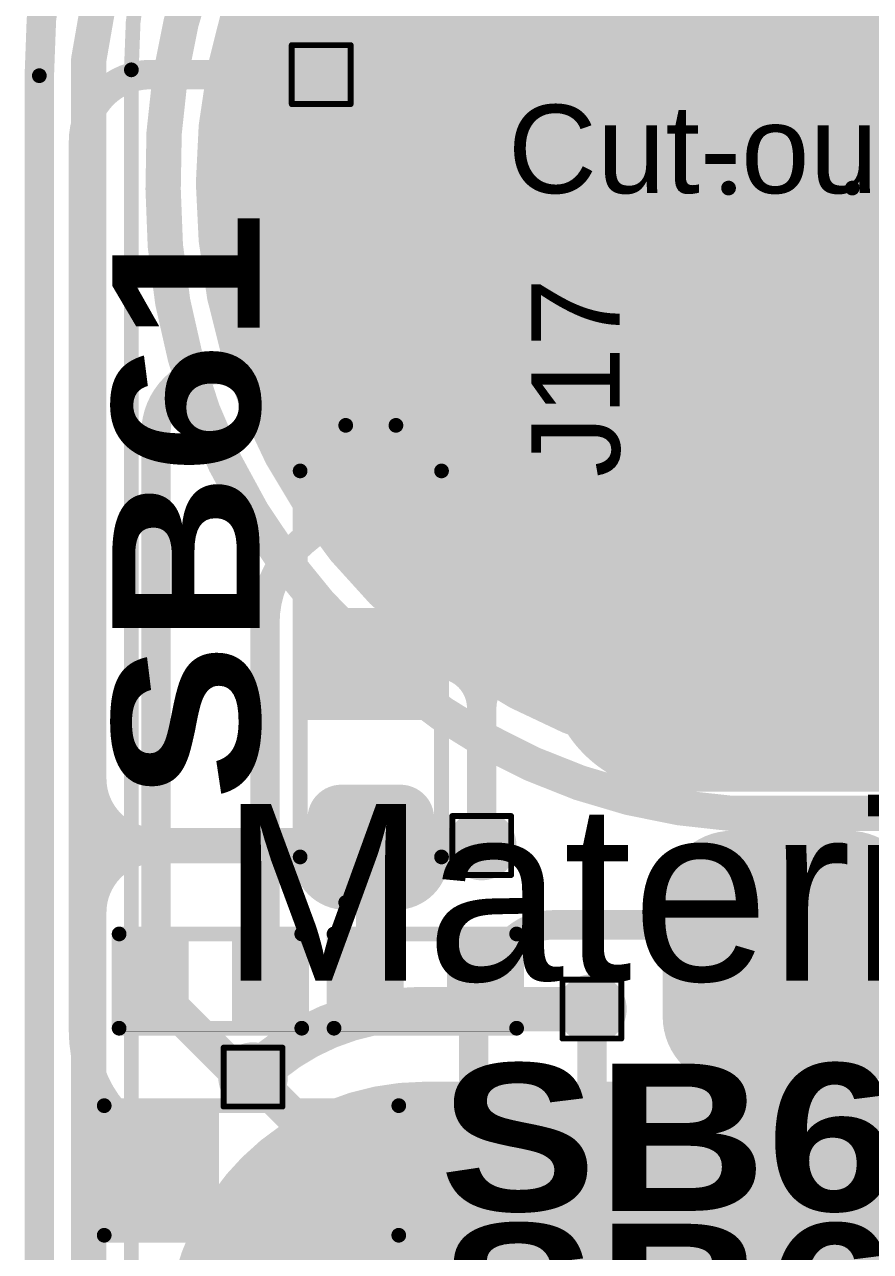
# Model space of a CAD drawing. Header units: inches. Extents: x 3 to 457, y -41 to 239.
# Drawn here: x 54.06 to 61.36, y 14.03 to 24.61 of the extents above; entities that cross this region are included whole.
import ezdxf

# ---------------------------------------------------------------- set-up
doc = ezdxf.new("R2010")
doc.units = ezdxf.units.IN
for name, color, linetype in [('Board Outline', 216, 'Continuous'), ('Bottom Layer', 5, 'Continuous'), ('Bottom Overlay', 54, 'Continuous'), ('Bottom Paste', 16, 'Continuous'), ('Bottom Solder', 6, 'Continuous'), ('Drill Drawing', 1, 'Continuous'), ('Fabrication', 76, 'Continuous'), ('Top Layer', 1, 'Continuous'), ('Top Overlay', 2, 'Continuous'), ('Top Paste', 8, 'Continuous'), ('Top Solder', 216, 'Continuous'), ('Via Holes', 16, 'Continuous')]:
    doc.layers.add(name, color=color, linetype=linetype)
doc.styles.add('Arial', font='', dxfattribs={"height": 0.2})
doc.styles.add('Arial Black_Bold', font='', dxfattribs={"height": 0.2})
doc.styles.get('Arial').set_extended_font_data('Arial')
doc.styles.get('Arial Black_Bold').set_extended_font_data('Arial Black', bold=True)

# ---------------------------------------------------------------- blocks, each defined once
blk = doc.blocks.new('S______B______9')
at = {"layer": 'Top Layer'}
for points in [[(-1.143, -0.4445), (-1.143, 0.4445), (-0.3809999999999999, 0.4445), (-0.3809999999999999, -0.4445)], [(0.3809999999999999, -0.4445), (0.3809999999999999, 0.4445), (1.143, 0.4445), (1.143, -0.4445)]]:
    blk.add_hatch(color=1, dxfattribs=at).paths.add_polyline_path(points)
at = {"layer": 'Top Paste'}
for points in [[(-1.143, -0.4445), (-1.143, 0.4445), (-0.3809999999999999, 0.4445), (-0.3809999999999999, -0.4445)], [(0.3809999999999999, -0.4445), (0.3809999999999999, 0.4445), (1.143, 0.4445), (1.143, -0.4445)]]:
    blk.add_hatch(color=8, dxfattribs=at).paths.add_polyline_path(points)
at = {"layer": 'Top Solder'}
for points in [[(-1.2446, -0.5460999999999999), (-1.2446, 0.5460999999999999), (-0.2794, 0.5460999999999999), (-0.2794, -0.5460999999999999)], [(0.2794, -0.5460999999999999), (0.2794, 0.5460999999999999), (1.2446, 0.5460999999999999), (1.2446, -0.5460999999999999)]]:
    blk.add_hatch(color=216, dxfattribs=at).paths.add_polyline_path(points)
at = {"layer": 'Top Overlay', "const_width": 0.127}
for points in [[(-1.27, -0.5588), (-1.27, 0.5588)], [(-1.27, 0.5588), (1.27, 0.5588)], [(1.27, -0.5588), (1.27, 0.5588)], [(-1.27, -0.5588), (1.27, -0.5588)]]:
    blk.add_lwpolyline(points, dxfattribs=at)
at = {"layer": 'Top Overlay', "const_width": 0.0635}
for points in [[(-1.30175, 0.5588, 1), (-1.23825, 0.5588, 1)], [(-1.30175, 0.5588, 1), (-1.23825, 0.5588, 1)], [(1.23825, 0.5588, 1), (1.30175, 0.5588, 1)], [(1.23825, 0.5588, 1), (1.30175, 0.5588, 1)], [(-1.30175, -0.5588, 1), (-1.23825, -0.5588, 1)], [(-1.30175, -0.5588, 1), (-1.23825, -0.5588, 1)], [(1.23825, -0.5588, 1), (1.30175, -0.5588, 1)], [(1.23825, -0.5588, 1), (1.30175, -0.5588, 1)]]:
    blk.add_lwpolyline(points, format="xyb", close=True, dxfattribs=at)
blk = doc.blocks.new('SEMG_PAD_B_78')
at = {"layer": 'Bottom Layer'}
h = blk.add_hatch(color=5, dxfattribs=at)
edge = h.paths.add_edge_path()
edge.add_arc((-3.14997338, 0.0128143), 2.09999834, 90, 270)
edge.add_line((-3.14997338, -2.08718404), (3.150029259999999, -2.08718404))
edge.add_arc((3.15002926, 0.0128143), 2.09999834, 270, 450)
edge.add_line((3.15002926, 2.11281264), (-3.14997338, 2.11281264))
h = blk.add_hatch(color=5, dxfattribs=at)
edge = h.paths.add_edge_path()
edge.add_arc((2.794e-05, -9.98718602), 5.00000016, 0, 360)
at = {"layer": 'Bottom Paste'}
h = blk.add_hatch(color=16, dxfattribs=at)
edge = h.paths.add_edge_path()
edge.add_arc((-3.14997338, 0.0128143), 2.09999834, 90, 270)
edge.add_line((-3.14997338, -2.08718404), (3.150029259999999, -2.08718404))
edge.add_arc((3.15002926, 0.0128143), 2.09999834, 270, 450)
edge.add_line((3.15002926, 2.11281264), (-3.14997338, 2.11281264))
h = blk.add_hatch(color=16, dxfattribs=at)
edge = h.paths.add_edge_path()
edge.add_arc((2.794e-05, -9.98718602), 5.00000016, 0, 360)
at = {"layer": 'Bottom Solder'}
h = blk.add_hatch(color=6, dxfattribs=at)
edge = h.paths.add_edge_path()
edge.add_arc((-3.14997338, 0.0128143), 2.20159834, 90, 270)
edge.add_line((-3.14997338, -2.18878404), (3.150029259999999, -2.18878404))
edge.add_arc((3.15002926, 0.0128143), 2.20159834, 270, 450)
edge.add_line((3.15002926, 2.21441264), (-3.14997338, 2.21441264))
h = blk.add_hatch(color=6, dxfattribs=at)
edge = h.paths.add_edge_path()
edge.add_arc((2.794e-05, -9.98718602), 5.10160016, 0, 360)
at = {"layer": 'Bottom Overlay', "const_width": 0.127}
blk.add_lwpolyline([(5.683262699999999, 10.96579468), (5.683262699999999, -10.96562958)], dxfattribs=at)
blk.add_lwpolyline([(5.683262699999999, -10.9657134, -0.4142135623730934), (1.53071576, -15.21263658)], format="xyb", dxfattribs=at)
at = {"layer": 'Bottom Overlay', "const_width": 0.0635}
for points in [[(5.6515127, -10.96562958, 1), (5.715012699999999, -10.96562958, 1)], [(5.6515127, -10.9657134, 1), (5.715012699999999, -10.9657134, 1)]]:
    blk.add_lwpolyline(points, format="xyb", close=True, dxfattribs=at)
blk = doc.blocks.new('S______B______3_P___124')
at = {"layer": 'Top Layer'}
h = blk.add_hatch(color=1, dxfattribs=at)
edge = h.paths.add_edge_path()
edge.add_arc((-1.7145, -0.2540000000000001), 0.1905, 180, 270)
edge.add_line((-1.7145, -0.4445), (-1.3335, -0.4444999999999999))
edge.add_arc((-1.3335, -0.2539999999999999), 0.1905, 270, 360)
edge.add_line((-1.143, -0.2539999999999999), (-1.143, 0.2540000000000001))
edge.add_arc((-1.3335, 0.2540000000000001), 0.1905, 0, 90)
edge.add_line((-1.3335, 0.4445), (-1.7145, 0.4444999999999999))
edge.add_arc((-1.7145, 0.2539999999999999), 0.1905, 90, 180)
edge.add_line((-1.905, 0.2539999999999999), (-1.905, -0.2540000000000001))
blk.add_hatch(color=1, dxfattribs=at).paths.add_polyline_path([(-0.3809999999999999, -0.4445), (-0.3810000000000001, 0.4445), (0.3809999999999999, 0.4445), (0.3810000000000001, -0.4445)])
h = blk.add_hatch(color=1, dxfattribs=at)
edge = h.paths.add_edge_path()
edge.add_arc((1.3335, -0.2540000000000001), 0.1905, 180, 270)
edge.add_line((1.3335, -0.4445), (1.7145, -0.4444999999999999))
edge.add_arc((1.7145, -0.2539999999999999), 0.1905, 270, 360)
edge.add_line((1.905, -0.2539999999999999), (1.905, 0.2540000000000001))
edge.add_arc((1.7145, 0.2540000000000001), 0.1905, 0, 90)
edge.add_line((1.7145, 0.4445), (1.3335, 0.4444999999999999))
edge.add_arc((1.3335, 0.2539999999999999), 0.1905, 90, 180)
edge.add_line((1.143, 0.2539999999999999), (1.143, -0.2540000000000001))
at = {"layer": 'Top Paste'}
h = blk.add_hatch(color=8, dxfattribs=at)
edge = h.paths.add_edge_path()
edge.add_arc((-1.7145, -0.2540000000000001), 0.1905, 180, 270)
edge.add_line((-1.7145, -0.4445), (-1.3335, -0.4444999999999999))
edge.add_arc((-1.3335, -0.2539999999999999), 0.1905, 270, 360)
edge.add_line((-1.143, -0.2539999999999999), (-1.143, 0.2540000000000001))
edge.add_arc((-1.3335, 0.2540000000000001), 0.1905, 0, 90)
edge.add_line((-1.3335, 0.4445), (-1.7145, 0.4444999999999999))
edge.add_arc((-1.7145, 0.2539999999999999), 0.1905, 90, 180)
edge.add_line((-1.905, 0.2539999999999999), (-1.905, -0.2540000000000001))
blk.add_hatch(color=8, dxfattribs=at).paths.add_polyline_path([(-0.3809999999999999, -0.4445), (-0.3810000000000001, 0.4445), (0.3809999999999999, 0.4445), (0.3810000000000001, -0.4445)])
h = blk.add_hatch(color=8, dxfattribs=at)
edge = h.paths.add_edge_path()
edge.add_arc((1.3335, -0.2540000000000001), 0.1905, 180, 270)
edge.add_line((1.3335, -0.4445), (1.7145, -0.4444999999999999))
edge.add_arc((1.7145, -0.2539999999999999), 0.1905, 270, 360)
edge.add_line((1.905, -0.2539999999999999), (1.905, 0.2540000000000001))
edge.add_arc((1.7145, 0.2540000000000001), 0.1905, 0, 90)
edge.add_line((1.7145, 0.4445), (1.3335, 0.4444999999999999))
edge.add_arc((1.3335, 0.2539999999999999), 0.1905, 90, 180)
edge.add_line((1.143, 0.2539999999999999), (1.143, -0.2540000000000001))
at = {"layer": 'Top Solder'}
h = blk.add_hatch(color=216, dxfattribs=at)
edge = h.paths.add_edge_path()
edge.add_arc((-1.7145, -0.2540000000000001), 0.2921, 180, 270)
edge.add_line((-1.7145, -0.5461), (-1.3335, -0.5460999999999999))
edge.add_arc((-1.3335, -0.2539999999999999), 0.2921, 270, 360)
edge.add_line((-1.0414, -0.2539999999999999), (-1.0414, 0.2540000000000001))
edge.add_arc((-1.3335, 0.2540000000000001), 0.2921, 0, 90)
edge.add_line((-1.3335, 0.5461), (-1.7145, 0.5460999999999999))
edge.add_arc((-1.7145, 0.2539999999999999), 0.2921, 90, 180)
edge.add_line((-2.0066, 0.254), (-2.0066, -0.254))
blk.add_hatch(color=216, dxfattribs=at).paths.add_polyline_path([(-0.4825999999999999, -0.5461), (-0.4826, 0.5460999999999999), (0.4825999999999999, 0.5461), (0.4826, -0.5460999999999999)])
h = blk.add_hatch(color=216, dxfattribs=at)
edge = h.paths.add_edge_path()
edge.add_arc((1.3335, -0.2540000000000001), 0.2921, 180, 270)
edge.add_line((1.3335, -0.5461), (1.7145, -0.5460999999999999))
edge.add_arc((1.7145, -0.2539999999999999), 0.2921, 270, 360)
edge.add_line((2.0066, -0.2539999999999999), (2.0066, 0.2540000000000001))
edge.add_arc((1.7145, 0.2540000000000001), 0.2921, 0, 90)
edge.add_line((1.7145, 0.5461), (1.3335, 0.5460999999999999))
edge.add_arc((1.3335, 0.2539999999999999), 0.2921, 90, 180)
edge.add_line((1.0414, 0.254), (1.0414, -0.254))
at = {"layer": 'Top Overlay', "const_width": 0.127}
for points in [[(-2.0574, 0.21660866, -0.4142135623730951), (-1.66440866, 0.6096)], [(1.66440866, 0.6096, -0.4142135623730951), (2.0574, 0.21660866)], [(-1.66440866, -0.6096, -0.4142135623730951), (-2.0574, -0.21660866)], [(2.0574, -0.21660866, -0.4142135623730951), (1.66440866, -0.6096)]]:
    blk.add_lwpolyline(points, format="xyb", dxfattribs=at)
for points in [[(1.66440866, 0.6096), (-1.66440866, 0.6096)], [(-2.0574, -0.21660866), (-2.0574, 0.21660866)], [(2.0574, -0.21660866), (2.0574, 0.21660866)], [(1.66440866, -0.6096), (-1.66440866, -0.6096)]]:
    blk.add_lwpolyline(points, dxfattribs=at)
at = {"layer": 'Top Overlay', "const_width": 0.0635}
for points in [[(-1.69615866, 0.6096, 1), (-1.63265866, 0.6096, 1)], [(-1.69615866, 0.6096, 1), (-1.63265866, 0.6096, 1)], [(1.63265866, 0.6096, 1), (1.69615866, 0.6096, 1)], [(1.63265866, 0.6096, 1), (1.69615866, 0.6096, 1)], [(-2.08915, 0.21660866, 1), (-2.02565, 0.21660866, 1)], [(-2.08915, 0.21660866, 1), (-2.02565, 0.21660866, 1)], [(2.02565, 0.21660866, 1), (2.08915, 0.21660866, 1)], [(2.02565, 0.21660866, 1), (2.08915, 0.21660866, 1)], [(-2.08915, -0.21660866, 1), (-2.02565, -0.21660866, 1)], [(-2.08915, -0.21660866, 1), (-2.02565, -0.21660866, 1)], [(2.02565, -0.21660866, 1), (2.08915, -0.21660866, 1)], [(2.02565, -0.21660866, 1), (2.08915, -0.21660866, 1)], [(-1.69615866, -0.6096, 1), (-1.63265866, -0.6096, 1)], [(-1.69615866, -0.6096, 1), (-1.63265866, -0.6096, 1)], [(1.63265866, -0.6096, 1), (1.69615866, -0.6096, 1)], [(1.63265866, -0.6096, 1), (1.69615866, -0.6096, 1)]]:
    blk.add_lwpolyline(points, format="xyb", close=True, dxfattribs=at)
blk = doc.blocks.new('R___0603_157')
at = {"layer": 'Top Layer'}
for points in [[(-0.3809999999999999, 0.4445), (-0.3809999999999999, -0.4445), (-1.143, -0.4445), (-1.143, 0.4445)], [(1.143, 0.4445), (1.143, -0.4445), (0.3809999999999999, -0.4445), (0.3809999999999999, 0.4445)]]:
    blk.add_hatch(color=1, dxfattribs=at).paths.add_polyline_path(points)
at = {"layer": 'Top Paste'}
for points in [[(-0.3809999999999999, 0.4445), (-0.3809999999999999, -0.4445), (-1.143, -0.4445), (-1.143, 0.4445)], [(1.143, 0.4445), (1.143, -0.4445), (0.3809999999999999, -0.4445), (0.3809999999999999, 0.4445)]]:
    blk.add_hatch(color=8, dxfattribs=at).paths.add_polyline_path(points)
at = {"layer": 'Top Solder'}
for points in [[(-0.2794, 0.5460999999999999), (-0.2794, -0.5460999999999999), (-1.2446, -0.5460999999999999), (-1.2446, 0.5460999999999999)], [(1.2446, 0.5460999999999999), (1.2446, -0.5460999999999999), (0.2794, -0.5460999999999999), (0.2794, 0.5460999999999999)]]:
    blk.add_hatch(color=216, dxfattribs=at).paths.add_polyline_path(points)
at = {"layer": 'Top Overlay', "const_width": 0.127}
for points in [[(-1.2192, 0.5334), (1.2192, 0.5334)], [(-1.2192, 0.5334), (-1.2192, -0.5334)], [(1.2192, 0.5334), (1.2192, -0.5334)], [(-1.2192, -0.5334), (1.2192, -0.5334)]]:
    blk.add_lwpolyline(points, dxfattribs=at)
at = {"layer": 'Top Overlay', "const_width": 0.0635}
for points in [[(-1.25095, 0.5334, 1), (-1.18745, 0.5334, 1)], [(-1.25095, 0.5334, 1), (-1.18745, 0.5334, 1)], [(1.18745, 0.5334, 1), (1.25095, 0.5334, 1)], [(1.18745, 0.5334, 1), (1.25095, 0.5334, 1)], [(-1.25095, -0.5334, 1), (-1.18745, -0.5334, 1)], [(-1.25095, -0.5334, 1), (-1.18745, -0.5334, 1)], [(1.18745, -0.5334, 1), (1.25095, -0.5334, 1)], [(1.18745, -0.5334, 1), (1.25095, -0.5334, 1)]]:
    blk.add_lwpolyline(points, format="xyb", close=True, dxfattribs=at)
blk = doc.blocks.new('R___0402_170')
at = {"layer": 'Top Layer'}
for points in [[(-0.6985, -0.3175), (-0.6985, 0.3175), (-0.2412999999999999, 0.3175), (-0.2413, -0.3175)], [(0.2412999999999999, -0.3175), (0.2413, 0.3175), (0.6985, 0.3175), (0.6985, -0.3175)]]:
    blk.add_hatch(color=1, dxfattribs=at).paths.add_polyline_path(points)
at = {"layer": 'Top Paste'}
for points in [[(-0.6985, -0.3175), (-0.6985, 0.3175), (-0.2412999999999999, 0.3175), (-0.2413, -0.3175)], [(0.2412999999999999, -0.3175), (0.2413, 0.3175), (0.6985, 0.3175), (0.6985, -0.3175)]]:
    blk.add_hatch(color=8, dxfattribs=at).paths.add_polyline_path(points)
at = {"layer": 'Top Solder'}
for points in [[(-0.75350116, -0.37250116), (-0.75350116, 0.37250116), (-0.1862988399999999, 0.37250116), (-0.18629884, -0.37250116)], [(0.1862988399999999, -0.37250116), (0.18629884, 0.37250116), (0.75350116, 0.37250116), (0.75350116, -0.37250116)]]:
    blk.add_hatch(color=216, dxfattribs=at).paths.add_polyline_path(points)
at = {"layer": 'Top Overlay'}
for points, const_width in [([(-0.7874, 0.4064), (0.7874, 0.4064)], 0.127), ([(-0.7874, -0.4064), (-0.7874, 0.4064)], 0.127), ([(0.7874, -0.4064), (0.7874, 0.4064)], 0.127), ([(-0.7874, -0.4064), (0.7874, -0.4064)], 0.127), ([(-0.8128, -0.4318), (0.8128, -0.4318)], 0.0032258)]:
    blk.add_lwpolyline(points, dxfattribs=dict(at, const_width=const_width))
for points, const_width in [([(-0.8191499999999999, 0.4064, 1), (-0.7556499999999999, 0.4064, 1)], 0.0635), ([(-0.8191499999999999, 0.4064, 1), (-0.7556499999999999, 0.4064, 1)], 0.0635), ([(0.7556499999999999, 0.4064, 1), (0.8191499999999999, 0.4064, 1)], 0.0635), ([(0.7556499999999999, 0.4064, 1), (0.8191499999999999, 0.4064, 1)], 0.0635), ([(-0.8191499999999999, -0.4064, 1), (-0.7556499999999999, -0.4064, 1)], 0.0635), ([(-0.8191499999999999, -0.4064, 1), (-0.7556499999999999, -0.4064, 1)], 0.0635), ([(0.7556499999999999, -0.4064, 1), (0.8191499999999999, -0.4064, 1)], 0.0635), ([(0.7556499999999999, -0.4064, 1), (0.8191499999999999, -0.4064, 1)], 0.0635), ([(-0.81360518, -0.4318, 1), (-0.8119948199999999, -0.4318, 1)], 0.0016129), ([(0.8119948199999999, -0.4318, 1), (0.81360518, -0.4318, 1)], 0.0016129)]:
    blk.add_lwpolyline(points, format="xyb", close=True, dxfattribs=dict(at, const_width=const_width))
blk = doc.blocks.new('R___0402_171')
at = {"layer": 'Top Layer'}
for points in [[(-0.6985, -0.3175), (-0.6985, 0.3175), (-0.2412999999999999, 0.3175), (-0.2413, -0.3175)], [(0.2412999999999999, -0.3175), (0.2413, 0.3175), (0.6985, 0.3175), (0.6985, -0.3175)]]:
    blk.add_hatch(color=1, dxfattribs=at).paths.add_polyline_path(points)
at = {"layer": 'Top Paste'}
for points in [[(-0.6985, -0.3175), (-0.6985, 0.3175), (-0.2412999999999999, 0.3175), (-0.2413, -0.3175)], [(0.2412999999999999, -0.3175), (0.2413, 0.3175), (0.6985, 0.3175), (0.6985, -0.3175)]]:
    blk.add_hatch(color=8, dxfattribs=at).paths.add_polyline_path(points)
at = {"layer": 'Top Solder'}
for points in [[(-0.75350116, -0.37250116), (-0.75350116, 0.37250116), (-0.1862988399999999, 0.37250116), (-0.18629884, -0.37250116)], [(0.1862988399999999, -0.37250116), (0.18629884, 0.37250116), (0.75350116, 0.37250116), (0.75350116, -0.37250116)]]:
    blk.add_hatch(color=216, dxfattribs=at).paths.add_polyline_path(points)
at = {"layer": 'Top Overlay'}
for points, const_width in [([(-0.7874, 0.4064), (0.7874, 0.4064)], 0.127), ([(-0.7874, -0.4064), (-0.7874, 0.4064)], 0.127), ([(0.7874, -0.4064), (0.7874, 0.4064)], 0.127), ([(-0.7874, -0.4064), (0.7874, -0.4064)], 0.127), ([(-0.8128, -0.4318), (0.8128, -0.4318)], 0.0032258)]:
    blk.add_lwpolyline(points, dxfattribs=dict(at, const_width=const_width))
for points, const_width in [([(-0.8191499999999999, 0.4064, 1), (-0.7556499999999999, 0.4064, 1)], 0.0635), ([(-0.8191499999999999, 0.4064, 1), (-0.7556499999999999, 0.4064, 1)], 0.0635), ([(0.7556499999999999, 0.4064, 1), (0.8191499999999999, 0.4064, 1)], 0.0635), ([(0.7556499999999999, 0.4064, 1), (0.8191499999999999, 0.4064, 1)], 0.0635), ([(-0.8191499999999999, -0.4064, 1), (-0.7556499999999999, -0.4064, 1)], 0.0635), ([(-0.8191499999999999, -0.4064, 1), (-0.7556499999999999, -0.4064, 1)], 0.0635), ([(0.7556499999999999, -0.4064, 1), (0.8191499999999999, -0.4064, 1)], 0.0635), ([(0.7556499999999999, -0.4064, 1), (0.8191499999999999, -0.4064, 1)], 0.0635), ([(-0.81360518, -0.4318, 1), (-0.8119948199999999, -0.4318, 1)], 0.0016129), ([(0.8119948199999999, -0.4318, 1), (0.81360518, -0.4318, 1)], 0.0016129)]:
    blk.add_lwpolyline(points, format="xyb", close=True, dxfattribs=dict(at, const_width=const_width))
blk = doc.blocks.new('T____P____SMD_3_P____236')
at = {"layer": 'Top Layer'}
h = blk.add_hatch(color=1, dxfattribs=at)
edge = h.paths.add_edge_path()
edge.add_arc((-0.50000154, 3.04000154), 0.499999, 90, 180)
edge.add_line((-1.00000054, 3.04000154), (-1.00000054, 2.03999846))
edge.add_arc((-0.50000154, 2.03999846), 0.499999, 180, 270)
edge.add_line((-0.5000015400000001, 1.53999946), (0.5000015399999999, 1.53999946))
edge.add_arc((0.50000154, 2.03999846), 0.499999, 270, 360)
edge.add_line((1.00000054, 2.03999846), (1.00000054, 3.04000154))
edge.add_arc((0.50000154, 3.04000154), 0.499999, 0, 90)
edge.add_line((0.50000154, 3.54000054), (-0.50000154, 3.54000054))
h = blk.add_hatch(color=1, dxfattribs=at)
edge = h.paths.add_edge_path()
edge.add_arc((-0.9999992699999999, 0), 1.00000054, 90, 270)
edge.add_line((-0.9999992700000001, -1.00000054), (0.9999992699999997, -1.00000054))
edge.add_arc((0.9999992699999999, 0), 1.00000054, 270, 450)
edge.add_line((0.99999927, 1.00000054), (-0.9999992699999998, 1.00000054))
h = blk.add_hatch(color=1, dxfattribs=at)
edge = h.paths.add_edge_path()
edge.add_arc((-0.50000154, -2.03999846), 0.499999, 90, 180)
edge.add_line((-1.00000054, -2.03999846), (-1.00000054, -3.04000154))
edge.add_arc((-0.50000154, -3.04000154), 0.499999, 180, 270)
edge.add_line((-0.5000015400000001, -3.54000054), (0.5000015399999999, -3.54000054))
edge.add_arc((0.50000154, -3.04000154), 0.499999, 270, 360)
edge.add_line((1.00000054, -3.04000154), (1.00000054, -2.03999846))
edge.add_arc((0.50000154, -2.03999846), 0.499999, 0, 90)
edge.add_line((0.50000154, -1.53999946), (-0.50000154, -1.53999946))
at = {"layer": 'Top Paste'}
h = blk.add_hatch(color=8, dxfattribs=at)
edge = h.paths.add_edge_path()
edge.add_arc((-0.50000154, 3.04000154), 0.499999, 90, 180)
edge.add_line((-1.00000054, 3.04000154), (-1.00000054, 2.03999846))
edge.add_arc((-0.50000154, 2.03999846), 0.499999, 180, 270)
edge.add_line((-0.5000015400000001, 1.53999946), (0.5000015399999999, 1.53999946))
edge.add_arc((0.50000154, 2.03999846), 0.499999, 270, 360)
edge.add_line((1.00000054, 2.03999846), (1.00000054, 3.04000154))
edge.add_arc((0.50000154, 3.04000154), 0.499999, 0, 90)
edge.add_line((0.50000154, 3.54000054), (-0.50000154, 3.54000054))
h = blk.add_hatch(color=8, dxfattribs=at)
edge = h.paths.add_edge_path()
edge.add_arc((-0.9999992699999999, 0), 1.00000054, 90, 270)
edge.add_line((-0.9999992700000001, -1.00000054), (0.9999992699999997, -1.00000054))
edge.add_arc((0.9999992699999999, 0), 1.00000054, 270, 450)
edge.add_line((0.99999927, 1.00000054), (-0.9999992699999998, 1.00000054))
h = blk.add_hatch(color=8, dxfattribs=at)
edge = h.paths.add_edge_path()
edge.add_arc((-0.50000154, -2.03999846), 0.499999, 90, 180)
edge.add_line((-1.00000054, -2.03999846), (-1.00000054, -3.04000154))
edge.add_arc((-0.50000154, -3.04000154), 0.499999, 180, 270)
edge.add_line((-0.5000015400000001, -3.54000054), (0.5000015399999999, -3.54000054))
edge.add_arc((0.50000154, -3.04000154), 0.499999, 270, 360)
edge.add_line((1.00000054, -3.04000154), (1.00000054, -2.03999846))
edge.add_arc((0.50000154, -2.03999846), 0.499999, 0, 90)
edge.add_line((0.50000154, -1.53999946), (-0.50000154, -1.53999946))
at = {"layer": 'Top Solder'}
h = blk.add_hatch(color=216, dxfattribs=at)
edge = h.paths.add_edge_path()
edge.add_arc((-0.50000154, 3.04000154), 0.601599, 90, 180)
edge.add_line((-1.10160054, 3.04000154), (-1.10160054, 2.03999846))
edge.add_arc((-0.50000154, 2.03999846), 0.601599, 180, 270)
edge.add_line((-0.5000015400000001, 1.43839946), (0.5000015399999999, 1.43839946))
edge.add_arc((0.50000154, 2.03999846), 0.601599, 270, 360)
edge.add_line((1.10160054, 2.03999846), (1.10160054, 3.04000154))
edge.add_arc((0.50000154, 3.04000154), 0.601599, 0, 90)
edge.add_line((0.50000154, 3.64160054), (-0.50000154, 3.64160054))
h = blk.add_hatch(color=216, dxfattribs=at)
edge = h.paths.add_edge_path()
edge.add_arc((-0.9999992699999999, 0), 1.10160054, 90, 270)
edge.add_line((-0.9999992700000001, -1.10160054), (0.9999992699999997, -1.10160054))
edge.add_arc((0.9999992699999999, 0), 1.10160054, 270, 450)
edge.add_line((0.99999927, 1.10160054), (-0.9999992699999998, 1.10160054))
h = blk.add_hatch(color=216, dxfattribs=at)
edge = h.paths.add_edge_path()
edge.add_arc((-0.50000154, -2.03999846), 0.601599, 90, 180)
edge.add_line((-1.10160054, -2.03999846), (-1.10160054, -3.04000154))
edge.add_arc((-0.50000154, -3.04000154), 0.601599, 180, 270)
edge.add_line((-0.5000015400000001, -3.64160054), (0.5000015399999999, -3.64160054))
edge.add_arc((0.50000154, -3.04000154), 0.601599, 270, 360)
edge.add_line((1.10160054, -3.04000154), (1.10160054, -2.03999846))
edge.add_arc((0.50000154, -2.03999846), 0.601599, 0, 90)
edge.add_line((0.50000154, -1.43839946), (-0.50000154, -1.43839946))

msp = doc.modelspace()

# ---------------------------------------------------------------- hatches: boundary and pattern name
at = {"layer": 'Bottom Layer'}
h = msp.add_hatch(color=5, dxfattribs=at)
edge = h.paths.add_edge_path()
edge.add_arc((56.61862184, 24.18221478), 0.2999994, 0, 360)
h = msp.add_hatch(color=5, dxfattribs=at)
edge = h.paths.add_edge_path()
edge.add_arc((58.00275928, 17.53398322), 0.2999994, 0, 360)
h = msp.add_hatch(color=5, dxfattribs=at)
edge = h.paths.add_edge_path()
edge.add_arc((58.95306472, 16.12354154), 0.2999994, 0, 360)
h = msp.add_hatch(color=5, dxfattribs=at)
edge = h.paths.add_edge_path()
edge.add_arc((56.0308252, 15.53709618), 0.2999994, 0, 360)
at = {"layer": 'Top Layer'}
h = msp.add_hatch(color=1, dxfattribs=at)
edge = h.paths.add_edge_path()
edge.add_arc((56.61862184, 24.18221478), 0.2999994, 0, 360)
h = msp.add_hatch(color=1, dxfattribs=at)
edge = h.paths.add_edge_path()
edge.add_arc((58.00275928, 17.53398322), 0.2999994, 0, 360)
h = msp.add_hatch(color=1, dxfattribs=at)
edge = h.paths.add_edge_path()
edge.add_arc((58.95306472, 16.12354154), 0.2999994, 0, 360)
h = msp.add_hatch(color=1, dxfattribs=at)
edge = h.paths.add_edge_path()
edge.add_arc((56.0308252, 15.53709618), 0.2999994, 0, 360)
at = {"layer": 'Via Holes'}
h = msp.add_hatch(color=7, dxfattribs=at)
edge = h.paths.add_edge_path()
edge.add_arc((56.61862184, 24.18221478), 0.1499997, 0, 360)
h = msp.add_hatch(color=7, dxfattribs=at)
edge = h.paths.add_edge_path()
edge.add_arc((58.00275928, 17.53398322), 0.1499997, 0, 360)
h = msp.add_hatch(color=7, dxfattribs=at)
edge = h.paths.add_edge_path()
edge.add_arc((58.95306472, 16.12354154), 0.1499997, 0, 360)
h = msp.add_hatch(color=7, dxfattribs=at)
edge = h.paths.add_edge_path()
edge.add_arc((56.0308252, 15.53709618), 0.1499997, 0, 360)

# ---------------------------------------------------------------- linework, layer by layer
at = {"layer": 'Board Outline', "const_width": 0.127}
msp.add_lwpolyline([(54.1880171, 24.17255262, -0.2441754300213252), (56.26574472, 28.28580576)], format="xyb", dxfattribs=at)
msp.add_lwpolyline([(54.18785707999999, 2.31689656), (54.1880171, 24.17255262)], dxfattribs=at)
at = {"layer": 'Board Outline', "const_width": 0.0635}
msp.add_lwpolyline([(54.1562671, 24.17255262, 1), (54.2197671, 24.17255262, 1)], format="xyb", close=True, dxfattribs=at)
msp.add_lwpolyline([(54.1562671, 24.17255262, 1), (54.2197671, 24.17255262, 1)], format="xyb", close=True, dxfattribs=at)
at = {"layer": 'Bottom Layer'}
for points, const_width in [([(54.6145339, 24.31292826, -0.16654737927906), (56.13805383999999, 27.42186794)], 0.3048), ([(55.25563244, 23.19424622, -0.2063182468642115), (56.81910404, 27.12245782)], 0.3048), ([(56.94548428, 19.2675129, -0.209656713138155), (55.25562735999999, 23.19424622)], 0.3048), ([(60.15122336, 17.81140202, -0.1802861242227069), (56.97668817999999, 19.23671794)], 0.3048), ([(55.19133234, 17.53398322, -0.4142135623730951), (54.6145339, 18.11078166)], 0.3048), ([(54.6145339, 16.95718478, -0.4142135623730951), (55.19133234, 17.53398322)], 0.3048), ([(56.0315999, 15.53787088, -0.1987703545313337), (57.44662881999999, 16.12354154)], 0.3809999999999999), ([(56.0308252, 15.53709618, -0.0001366115182647), (56.0315999, 15.53787088)], 0.3809999999999999)]:
    msp.add_lwpolyline(points, format="xyb", dxfattribs=dict(at, const_width=const_width))
for points, const_width in [([(54.6145339, 18.11078166), (54.6145339, 24.31292826)], 0.3048), ([(56.94548174, 19.26751036), (56.97668564, 19.2367154)], 0.3048), ([(54.6145339, 16.95718478), (54.6145339, 18.11078166)], 0.3048), ([(60.15122336, 17.81139948), (60.16131224, 17.81140202)], 0.3048), ([(60.16131224, 17.81140202), (62.05242606, 17.81140202)], 0.3048), ([(54.68333234, 17.53398322), (55.19133234, 17.53398322)], 0.3048), ([(55.19133234, 17.53398322), (58.00275928, 17.53398322)], 0.3048), ([(54.6145339, 10.4571546), (54.6145339, 16.95718478)], 0.3048), ([(57.44662881999999, 16.12354154), (58.95306472, 16.12354154)], 0.3809999999999999)]:
    msp.add_lwpolyline(points, dxfattribs=dict(at, const_width=const_width))
for points, const_width in [([(54.53833389999999, 24.31292826, 1), (54.6907339, 24.31292826, 1)], 0.1524), ([(54.53833389999999, 24.31292826, 1), (54.6907339, 24.31292826, 1)], 0.1524), ([(55.17942736000001, 23.19424622, 1), (55.33182736, 23.19424622, 1)], 0.1524), ([(55.17943243999999, 23.19424622, 1), (55.33183244, 23.19424622, 1)], 0.1524), ([(56.86928174, 19.26751036, 1), (57.02168173999999, 19.26751036, 1)], 0.1524), ([(56.86928428, 19.2675129, 1), (57.02168428, 19.2675129, 1)], 0.1524), ([(56.90048563999999, 19.2367154, 1), (57.05288564, 19.2367154, 1)], 0.1524), ([(56.90048818, 19.23671794, 1), (57.05288818, 19.23671794, 1)], 0.1524), ([(54.53833389999999, 18.11078166, 1), (54.6907339, 18.11078166, 1)], 0.1524), ([(54.53833389999999, 18.11078166, 1), (54.6907339, 18.11078166, 1)], 0.1524), ([(54.53833389999999, 18.11078166, 1), (54.6907339, 18.11078166, 1)], 0.1524), ([(60.07502336, 17.81140202, 1), (60.22742336, 17.81140202, 1)], 0.1524), ([(60.07502336, 17.81139948, 1), (60.22742336, 17.81139948, 1)], 0.1524), ([(60.08511223999999, 17.81140202, 1), (60.23751224, 17.81140202, 1)], 0.1524), ([(60.08511223999999, 17.81140202, 1), (60.23751224, 17.81140202, 1)], 0.1524), ([(54.60713233999999, 17.53398322, 1), (54.75953234, 17.53398322, 1)], 0.1524), ([(55.11513234, 17.53398322, 1), (55.26753234, 17.53398322, 1)], 0.1524), ([(55.11513234, 17.53398322, 1), (55.26753234, 17.53398322, 1)], 0.1524), ([(55.11513234, 17.53398322, 1), (55.26753234, 17.53398322, 1)], 0.1524), ([(55.11513234, 17.53398322, 1), (55.26753234, 17.53398322, 1)], 0.1524), ([(57.92655928, 17.53398322, 1), (58.07895927999999, 17.53398322, 1)], 0.1524), ([(54.53833389999999, 16.95718478, 1), (54.6907339, 16.95718478, 1)], 0.1524), ([(54.53833389999999, 16.95718478, 1), (54.6907339, 16.95718478, 1)], 0.1524), ([(54.53833389999999, 16.95718478, 1), (54.6907339, 16.95718478, 1)], 0.1524), ([(57.35137882, 16.12354154, 1), (57.54187881999999, 16.12354154, 1)], 0.1905), ([(57.35137882, 16.12354154, 1), (57.54187881999999, 16.12354154, 1)], 0.1905), ([(58.85781471999999, 16.12354154, 1), (59.04831472, 16.12354154, 1)], 0.1905), ([(55.9355752, 15.53709618, 1), (56.1260752, 15.53709618, 1)], 0.1905), ([(55.9363499, 15.53787088, 1), (56.1268499, 15.53787088, 1)], 0.1905), ([(55.9363499, 15.53787088, 1), (56.1268499, 15.53787088, 1)], 0.1905)]:
    msp.add_lwpolyline(points, format="xyb", close=True, dxfattribs=dict(at, const_width=const_width))
at = {"layer": 'Drill Drawing', "const_width": 0.0508}
for points in [[(56.36462184, 24.43621478), (56.87262184, 24.43621478)], [(56.36462184, 23.92821478), (56.36462184, 24.43621478)], [(56.87262184, 23.92821478), (56.87262184, 24.43621478)], [(56.36462184, 23.92821478), (56.87262184, 23.92821478)], [(57.74875927999999, 17.78798322), (58.25675928, 17.78798322)], [(57.74875927999999, 17.27998322), (57.74875927999999, 17.78798322)], [(58.25675928, 17.27998322), (58.25675928, 17.78798322)], [(57.74875927999999, 17.27998322), (58.25675928, 17.27998322)], [(58.69906471999999, 16.37754154), (59.20706471999999, 16.37754154)], [(58.69906471999999, 15.86954154), (58.69906471999999, 16.37754154)], [(59.20706471999999, 15.86954154), (59.20706471999999, 16.37754154)], [(58.69906471999999, 15.86954154), (59.20706471999999, 15.86954154)], [(55.7768252, 15.79109618), (56.28482519999999, 15.79109618)], [(55.7768252, 15.28309618), (55.7768252, 15.79109618)], [(56.28482519999999, 15.28309618), (56.28482519999999, 15.79109618)], [(55.7768252, 15.28309618), (56.28482519999999, 15.28309618)]]:
    msp.add_lwpolyline(points, dxfattribs=at)
at = {"layer": 'Drill Drawing', "const_width": 0.0254}
for points in [[(56.35192184, 24.43621478, 1), (56.37732183999999, 24.43621478, 1)], [(56.35192184, 24.43621478, 1), (56.37732183999999, 24.43621478, 1)], [(56.85992184, 24.43621478, 1), (56.88532184, 24.43621478, 1)], [(56.85992184, 24.43621478, 1), (56.88532184, 24.43621478, 1)], [(56.35192184, 23.92821478, 1), (56.37732183999999, 23.92821478, 1)], [(56.35192184, 23.92821478, 1), (56.37732183999999, 23.92821478, 1)], [(56.85992184, 23.92821478, 1), (56.88532184, 23.92821478, 1)], [(56.85992184, 23.92821478, 1), (56.88532184, 23.92821478, 1)], [(57.73605927999999, 17.78798322, 1), (57.76145928, 17.78798322, 1)], [(57.73605927999999, 17.78798322, 1), (57.76145928, 17.78798322, 1)], [(58.24405927999999, 17.78798322, 1), (58.26945928, 17.78798322, 1)], [(58.24405927999999, 17.78798322, 1), (58.26945928, 17.78798322, 1)], [(57.73605927999999, 17.27998322, 1), (57.76145928, 17.27998322, 1)], [(57.73605927999999, 17.27998322, 1), (57.76145928, 17.27998322, 1)], [(58.24405927999999, 17.27998322, 1), (58.26945928, 17.27998322, 1)], [(58.24405927999999, 17.27998322, 1), (58.26945928, 17.27998322, 1)], [(58.68636472, 16.37754154, 1), (58.71176472, 16.37754154, 1)], [(58.68636472, 16.37754154, 1), (58.71176472, 16.37754154, 1)], [(59.19436472, 16.37754154, 1), (59.21976471999999, 16.37754154, 1)], [(59.19436472, 16.37754154, 1), (59.21976471999999, 16.37754154, 1)], [(58.68636472, 15.86954154, 1), (58.71176472, 15.86954154, 1)], [(58.68636472, 15.86954154, 1), (58.71176472, 15.86954154, 1)], [(59.19436472, 15.86954154, 1), (59.21976471999999, 15.86954154, 1)], [(59.19436472, 15.86954154, 1), (59.21976471999999, 15.86954154, 1)], [(55.76412519999999, 15.79109618, 1), (55.7895252, 15.79109618, 1)], [(55.76412519999999, 15.79109618, 1), (55.7895252, 15.79109618, 1)], [(56.27212519999999, 15.79109618, 1), (56.2975252, 15.79109618, 1)], [(56.27212519999999, 15.79109618, 1), (56.2975252, 15.79109618, 1)], [(55.76412519999999, 15.28309618, 1), (55.7895252, 15.28309618, 1)], [(55.76412519999999, 15.28309618, 1), (55.7895252, 15.28309618, 1)], [(56.27212519999999, 15.28309618, 1), (56.2975252, 15.28309618, 1)], [(56.27212519999999, 15.28309618, 1), (56.2975252, 15.28309618, 1)]]:
    msp.add_lwpolyline(points, format="xyb", close=True, dxfattribs=at)
at = {"layer": 'Fabrication', "const_width": 0.254}
for points in [[(54.18782152, 24.17248404, -0.414213562373093), (59.13132954, 29.22834642)], [(54.1880171, 24.17255262, -0.2441754300213252), (56.26574472, 28.28580576)], [(56.0259103, 14.75526386, -0.198912367379658), (57.51083494, 15.3703401)], [(55.41083406, 13.27033922, -0.198912367379658), (56.0259103, 14.75526386)]]:
    msp.add_lwpolyline(points, format="xyb", dxfattribs=at)
at = {"layer": 'Fabrication'}
for points, const_width in [([(65.6647785, 23.2447084, 1), (55.66477817999999, 23.2447084, 1)], 0.254), ([(54.12432152, 24.17248404, 1), (54.25132152, 24.17248404, 1)], 0.127), ([(54.12451709999999, 24.17255262, 1), (54.25151709999999, 24.17255262, 1)], 0.127), ([(54.12451709999999, 24.17255262, 1), (54.25151709999999, 24.17255262, 1)], 0.127), ([(55.60127817999999, 23.2447084, 1), (55.72827818, 23.2447084, 1)], 0.127), ([(57.44733494, 15.3703401, 1), (57.57433493999999, 15.3703401, 1)], 0.127), ([(57.44733494, 15.3703401, 1), (57.57433493999999, 15.3703401, 1)], 0.127), ([(55.96241029999999, 14.75526386, 1), (56.0894103, 14.75526386, 1)], 0.127), ([(55.96241029999999, 14.75526386, 1), (56.0894103, 14.75526386, 1)], 0.127)]:
    msp.add_lwpolyline(points, format="xyb", close=True, dxfattribs=dict(at, const_width=const_width))
at = {"layer": 'Fabrication', "const_width": 0.254}
for points in [[(54.18785707999999, 2.31689656), (54.1880171, 24.17255262)], [(57.51083494, 15.3703401), (63.8188335, 15.3703401)]]:
    msp.add_lwpolyline(points, dxfattribs=at)
at = {"layer": 'Top Layer'}
for points, const_width in [([(58.02413592, 24.13000762), (58.02413592, 26.89860762)], 0.254), ([(55.14600349999999, 24.18221478), (56.61862184, 24.18221478)], 0.254), ([(54.5690044, 15.93345302), (54.5690044, 23.60521568)], 0.254), ([(58.49333487999999, 23.66080866), (60.66480627999999, 23.66080866)], 0.254), ([(55.74270791999999, 21.63999482), (60.66480627999999, 21.63999482)], 0.254), ([(55.19360056, 16.36507522), (55.19360056, 21.09088746)], 0.254), ([(56.79266263999999, 20.43349482), (57.04666264, 20.62399482)], 0.254), ([(56.46295794, 20.1594974), (56.79266263999999, 20.43349482)], 0.254), ([(56.13340056, 16.36507522), (56.13340056, 19.45711882)], 0.254), ([(57.04666264, 19.09999482), (57.98646517999999, 19.09999482)], 0.254), ([(57.98646517999999, 19.09999482), (60.66480627999999, 19.09999482)], 0.254), ([(58.00275928, 17.53398322), (58.00275928, 19.06065784)], 0.254), ([(57.04666264, 16.36507522), (57.04666264, 17.57599482)], 0.254), ([(58.62057364, 16.85012886), (60.37467224, 16.85012886)], 0.254), ([(60.37467224, 16.85012886), (60.66480627999999, 16.55999482)], 0.254), ([(58.11774, 16.55557522), (58.26501681999999, 16.70285204)], 0.254), ([(57.98646517999999, 16.45397522), (58.08806517999999, 16.55557522)], 0.254), ([(58.08806517999999, 16.55557522), (58.11774, 16.55557522)], 0.254), ([(60.46988667999999, 16.36507522), (60.66480627999999, 16.55999482)], 0.254), ([(57.98646517999999, 16.36507522), (57.98646517999999, 16.45397522)], 0.254), ([(55.19360056, 16.27617522), (55.86647704, 15.60329874)], 0.3048), ([(55.19360056, 16.27617522), (55.19360056, 16.36507522)], 0.254), ([(57.93395576, 16.3125658), (57.98646517999999, 16.36507522)], 0.254), ([(57.93395576, 13.77947968), (57.93395576, 16.3125658)], 0.254), ([(60.5583371, 10.76952126), (60.5583371, 16.29668826)], 0.254), ([(58.95306472, 11.65096222), (58.95306472, 16.12354154)], 0.254), ([(55.86647704, 15.60329874), (55.96462263999999, 15.60329874)], 0.254), ([(55.96462263999999, 15.60329874), (56.0308252, 15.53709618)], 0.254), ([(56.03794736, 15.53709618), (56.77953592, 14.79550762)], 0.3048), ([(56.0308252, 15.53709618), (56.03794736, 15.53709618)], 0.254), ([(54.88325573999999, 15.17478296), (55.00153592, 15.05650278)], 0.254)]:
    msp.add_lwpolyline(points, dxfattribs=dict(at, const_width=const_width))
at = {"layer": 'Top Layer', "const_width": 0.254}
for points in [[(54.5690044, 23.60521568, -0.4142135623730951), (55.14600349999999, 24.18221478)], [(58.49333487999999, 23.66080866, -0.4142135623730951), (58.02413592, 24.13000762)], [(55.19360056, 21.09088746, -0.4142135623730951), (55.74270791999999, 21.63999482)], [(56.13340056, 19.45711882, -0.2229404328064331), (56.46295794, 20.1594974)], [(57.62175928, 19.09999482, -0.4142135623730951), (58.00275928, 18.71899482)], [(57.98646517999999, 19.09999482, -0.1989114826498233), (58.00275928, 19.06065784)], [(58.00275928, 18.71899482, -0.4142135623730951), (58.38375927999999, 19.09999482)], [(58.26544354, 16.70327876, -0.198600119507901), (58.62057364, 16.85012886)], [(58.26501681999999, 16.70285204, -0.0003003815913834), (58.26544354, 16.70327876)], [(54.88325573999999, 15.17478296, -0.198912367379658), (54.5690044, 15.93345302)]]:
    msp.add_lwpolyline(points, format="xyb", dxfattribs=at)
at = {"layer": 'Top Layer'}
for points, const_width in [([(55.08250349999999, 24.18221478, 1), (55.2095035, 24.18221478, 1)], 0.127), ([(55.08250349999999, 24.18221478, 1), (55.2095035, 24.18221478, 1)], 0.127), ([(56.55512184, 24.18221478, 1), (56.68212183999999, 24.18221478, 1)], 0.127), ([(57.96063591999999, 24.13000762, 1), (58.08763592, 24.13000762, 1)], 0.127), ([(57.96063591999999, 24.13000762, 1), (58.08763592, 24.13000762, 1)], 0.127), ([(54.50550439999999, 23.60521568, 1), (54.63250439999999, 23.60521568, 1)], 0.127), ([(54.50550439999999, 23.60521568, 1), (54.63250439999999, 23.60521568, 1)], 0.127), ([(58.42983487999999, 23.66080866, 1), (58.55683488, 23.66080866, 1)], 0.127), ([(58.42983487999999, 23.66080866, 1), (58.55683488, 23.66080866, 1)], 0.127), ([(60.60130628, 23.66080866, 1), (60.72830628, 23.66080866, 1)], 0.127), ([(55.67920792, 21.63999482, 1), (55.80620791999999, 21.63999482, 1)], 0.127), ([(55.67920792, 21.63999482, 1), (55.80620791999999, 21.63999482, 1)], 0.127), ([(60.60130628, 21.63999482, 1), (60.72830628, 21.63999482, 1)], 0.127), ([(55.13010056, 21.09088746, 1), (55.25710056, 21.09088746, 1)], 0.127), ([(55.13010056, 21.09088746, 1), (55.25710056, 21.09088746, 1)], 0.127), ([(56.98316264, 20.62399482, 1), (57.11016264, 20.62399482, 1)], 0.127), ([(56.72916263999999, 20.43349482, 1), (56.85616264, 20.43349482, 1)], 0.127), ([(56.72916263999999, 20.43349482, 1), (56.85616264, 20.43349482, 1)], 0.127), ([(56.39945794, 20.1594974, 1), (56.52645793999999, 20.1594974, 1)], 0.127), ([(56.39945794, 20.1594974, 1), (56.52645793999999, 20.1594974, 1)], 0.127), ([(56.06990055999999, 19.45711882, 1), (56.19690056, 19.45711882, 1)], 0.127), ([(56.06990055999999, 19.45711882, 1), (56.19690056, 19.45711882, 1)], 0.127), ([(56.98316264, 19.09999482, 1), (57.11016264, 19.09999482, 1)], 0.127), ([(57.55825928, 19.09999482, 1), (57.68525928, 19.09999482, 1)], 0.127), ([(57.92296517999999, 19.09999482, 1), (58.04996518, 19.09999482, 1)], 0.127), ([(57.92296517999999, 19.09999482, 1), (58.04996518, 19.09999482, 1)], 0.127), ([(57.92296517999999, 19.09999482, 1), (58.04996518, 19.09999482, 1)], 0.127), ([(57.93925927999999, 19.06065784, 1), (58.06625928, 19.06065784, 1)], 0.127), ([(57.93925927999999, 19.06065784, 1), (58.06625928, 19.06065784, 1)], 0.127), ([(58.32025927999999, 19.09999482, 1), (58.44725927999999, 19.09999482, 1)], 0.127), ([(60.60130628, 19.09999482, 1), (60.72830628, 19.09999482, 1)], 0.127), ([(57.93925927999999, 18.71899482, 1), (58.06625928, 18.71899482, 1)], 0.127), ([(57.93925927999999, 18.71899482, 1), (58.06625928, 18.71899482, 1)], 0.127), ([(56.98316264, 17.57599482, 1), (57.11016264, 17.57599482, 1)], 0.127), ([(57.93925927999999, 17.53398322, 1), (58.06625928, 17.53398322, 1)], 0.127), ([(58.55707363999999, 16.85012886, 1), (58.68407363999999, 16.85012886, 1)], 0.127), ([(58.55707363999999, 16.85012886, 1), (58.68407363999999, 16.85012886, 1)], 0.127), ([(60.31117224, 16.85012886, 1), (60.43817224, 16.85012886, 1)], 0.127), ([(60.31117224, 16.85012886, 1), (60.43817224, 16.85012886, 1)], 0.127), ([(58.20151681999999, 16.70285204, 1), (58.32851682, 16.70285204, 1)], 0.127), ([(58.20151681999999, 16.70285204, 1), (58.32851682, 16.70285204, 1)], 0.127), ([(58.20194353999999, 16.70327876, 1), (58.32894354, 16.70327876, 1)], 0.127), ([(58.20194353999999, 16.70327876, 1), (58.32894354, 16.70327876, 1)], 0.127), ([(58.02456518, 16.55557522, 1), (58.15156518, 16.55557522, 1)], 0.127), ([(58.02456518, 16.55557522, 1), (58.15156518, 16.55557522, 1)], 0.127), ([(58.05424, 16.55557522, 1), (58.18124, 16.55557522, 1)], 0.127), ([(58.05424, 16.55557522, 1), (58.18124, 16.55557522, 1)], 0.127), ([(60.60130628, 16.55999482, 1), (60.72830628, 16.55999482, 1)], 0.127), ([(60.60130628, 16.55999482, 1), (60.72830628, 16.55999482, 1)], 0.127), ([(57.92296517999999, 16.45397522, 1), (58.04996518, 16.45397522, 1)], 0.127), ([(57.92296517999999, 16.45397522, 1), (58.04996518, 16.45397522, 1)], 0.127), ([(55.11740055999999, 16.27617522, 1), (55.26980056, 16.27617522, 1)], 0.1524), ([(55.13010056, 16.36507522, 1), (55.25710056, 16.36507522, 1)], 0.127), ([(55.13010056, 16.36507522, 1), (55.25710056, 16.36507522, 1)], 0.127), ([(55.13010056, 16.27617522, 1), (55.25710056, 16.27617522, 1)], 0.127), ([(56.06990055999999, 16.36507522, 1), (56.19690056, 16.36507522, 1)], 0.127), ([(56.98316264, 16.36507522, 1), (57.11016264, 16.36507522, 1)], 0.127), ([(57.87045576, 16.3125658, 1), (57.99745575999999, 16.3125658, 1)], 0.127), ([(57.87045576, 16.3125658, 1), (57.99745575999999, 16.3125658, 1)], 0.127), ([(57.92296517999999, 16.36507522, 1), (58.04996518, 16.36507522, 1)], 0.127), ([(57.92296517999999, 16.36507522, 1), (58.04996518, 16.36507522, 1)], 0.127), ([(60.40638667999999, 16.36507522, 1), (60.53338668, 16.36507522, 1)], 0.127), ([(60.49483709999999, 16.29668826, 1), (60.6218371, 16.29668826, 1)], 0.127), ([(58.88956472, 16.12354154, 1), (59.01656472, 16.12354154, 1)], 0.127), ([(54.50550439999999, 15.93345302, 1), (54.63250439999999, 15.93345302, 1)], 0.127), ([(54.50550439999999, 15.93345302, 1), (54.63250439999999, 15.93345302, 1)], 0.127), ([(55.79027704, 15.60329874, 1), (55.94267703999999, 15.60329874, 1)], 0.1524), ([(55.80297703999999, 15.60329874, 1), (55.92997704, 15.60329874, 1)], 0.127), ([(55.90112264, 15.60329874, 1), (56.02812263999999, 15.60329874, 1)], 0.127), ([(55.90112264, 15.60329874, 1), (56.02812263999999, 15.60329874, 1)], 0.127), ([(55.96174736, 15.53709618, 1), (56.11414736, 15.53709618, 1)], 0.1524), ([(55.96732519999999, 15.53709618, 1), (56.0943252, 15.53709618, 1)], 0.127), ([(55.96732519999999, 15.53709618, 1), (56.0943252, 15.53709618, 1)], 0.127), ([(55.97444736, 15.53709618, 1), (56.10144735999999, 15.53709618, 1)], 0.127), ([(54.81975573999999, 15.17478296, 1), (54.94675574, 15.17478296, 1)], 0.127), ([(54.81975573999999, 15.17478296, 1), (54.94675574, 15.17478296, 1)], 0.127), ([(54.93803591999999, 15.05650278, 1), (55.06503592, 15.05650278, 1)], 0.127), ([(56.70333591999999, 14.79550762, 1), (56.85573592, 14.79550762, 1)], 0.1524)]:
    msp.add_lwpolyline(points, format="xyb", close=True, dxfattribs=dict(at, const_width=const_width))

# ---------------------------------------------------------------- block references
for name, p, rotation in [('SEMG_PAD_B_78', (60.66480627999999, 13.25752238), 180), ('R___0603_157', (60.66480627999999, 24.42280866), 90), ('T____P____SMD_3_P____236', (60.66480627999999, 19.09999482), 180), ('S______B______3_P___124', (57.04666264, 19.09999482), 270)]:
    msp.add_blockref(name, p, dxfattribs=dict(rotation=rotation))
for name, p in [('R___0402_171', (55.66350056, 16.36507522)), ('R___0402_170', (57.51656517999999, 16.36507522)), ('S______B______9', (56.01753591999999, 14.73200762))]:
    msp.add_blockref(name, p)

# ---------------------------------------------------------------- texts
at = {"layer": 'Fabrication', "style": 'Arial'}
msp.add_text('Cut-out', height=0.7619999999999999, dxfattribs=at).set_placement((58.22786678, 23.1597708))
msp.add_text('Material', height=1.524, rotation=360, dxfattribs=at).set_placement((55.74998248, 16.36812322))
at = {"layer": 'Top Overlay'}
for s, height, style, p in [('SB61', 1.27, 'Arial Black_Bold', (56.08734274, 17.92104112)), ('J17', 0.7619999999999999, 'Arial', (59.19302106, 20.70947344))]:
    msp.add_text(s, height=height, rotation=90, dxfattribs=dict(at, style=style)).set_placement(p)
at = {"layer": 'Top Overlay', "style": 'Arial Black_Bold'}
for s, p in [('SB65', (57.63877219999999, 14.38334436)), ('SB64', (57.63877219999999, 13.00252924))]:
    msp.add_text(s, height=1.27, dxfattribs=at).set_placement(p)

doc.saveas('drawing.dxf')
